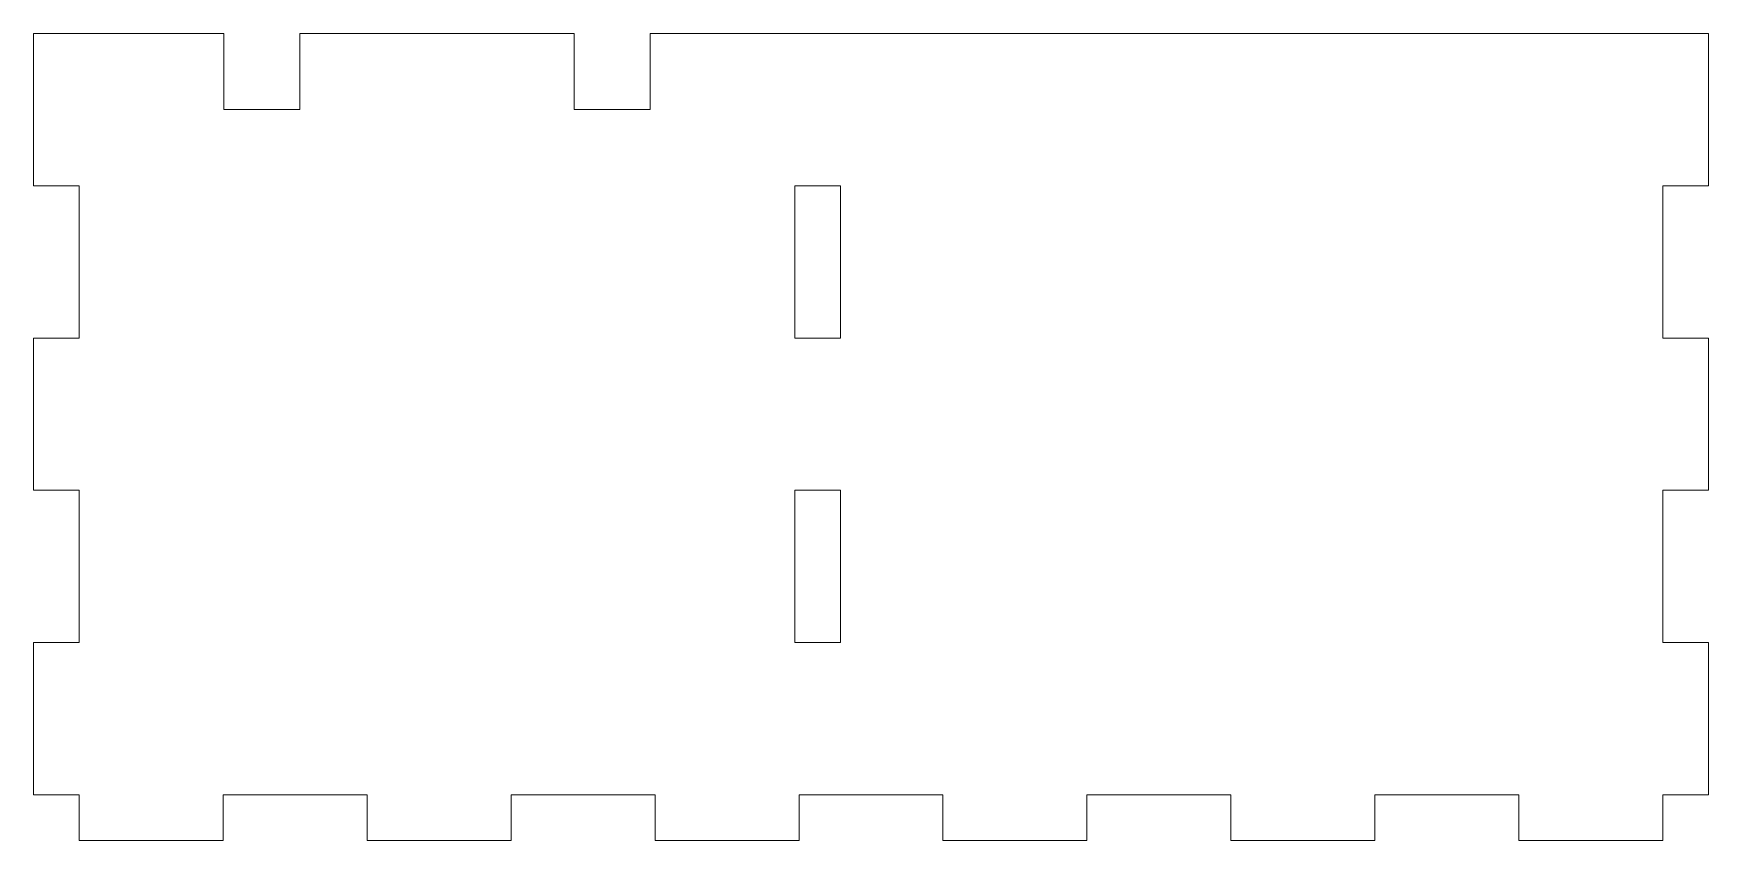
# Model space of a CAD drawing. Header units: millimetres. Extents: x 0 to 220, y 0 to 106.
import ezdxf

# ---------------------------------------------------------------- set-up
doc = ezdxf.new("R2010")
doc.units = ezdxf.units.MM

msp = doc.modelspace()

# ---------------------------------------------------------------- linework, layer by layer
at = {"color": 7, "linetype": 'Continuous', "lineweight": 15}
for p, q in [((0, 106), (25, 106)), ((0, 86), (0, 106)), ((25, 106), (25, 96)), ((35, 106), (71, 106)), ((35, 96), (35, 106)), ((71, 106), (71, 96)), ((81, 106), (220, 106)), ((81, 96), (81, 106)), ((220, 106), (220, 86)), ((25, 96), (35, 96)), ((71, 96), (81, 96)), ((6, 86), (0, 86)), ((6, 66), (6, 86)), ((100, 86), (100, 66)), ((100, 86), (106, 86)), ((106, 86), (106, 66)), ((214, 86), (214, 66)), ((220, 86), (214, 86)), ((0, 66), (6, 66)), ((0, 46), (0, 66)), ((100, 66), (106, 66)), ((214, 66), (220, 66)), ((220, 66), (220, 46)), ((6, 46), (0, 46)), ((6, 26), (6, 46)), ((100, 46), (100, 26)), ((100, 46), (106, 46)), ((106, 46), (106, 26)), ((214, 46), (214, 26)), ((220, 46), (214, 46)), ((0, 26), (6, 26)), ((0, 6), (0, 26)), ((100, 26), (106, 26)), ((214, 26), (220, 26)), ((220, 26), (220, 6)), ((6, 6), (0, 6)), ((6, 0), (6, 6)), ((24.91, 6), (24.91, 0)), ((43.82, 6), (24.91, 6)), ((43.82, 0), (43.82, 6)), ((62.73, 6), (62.73, 0)), ((81.64, 6), (62.73, 6)), ((81.64, 0), (81.64, 6)), ((100.55, 6), (100.55, 0)), ((119.45, 6), (100.55, 6)), ((119.45, 0), (119.45, 6)), ((138.36, 6), (138.36, 0)), ((157.27, 6), (138.36, 6)), ((157.27, 0), (157.27, 6)), ((176.18, 6), (176.18, 0)), ((195.09, 6), (176.18, 6)), ((195.09, 0), (195.09, 6)), ((214, 6), (214, 0)), ((220, 6), (214, 6)), ((24.91, 0), (6, 0)), ((62.73, 0), (43.82, 0)), ((100.55, 0), (81.64, 0)), ((138.36, 0), (119.45, 0)), ((176.18, 0), (157.27, 0)), ((214, 0), (195.09, 0))]:
    msp.add_line(p, q, dxfattribs=at)

doc.saveas('drawing.dxf')
